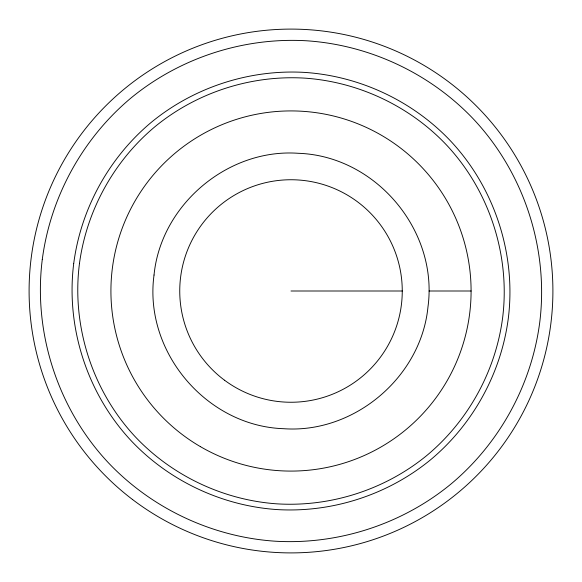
<?xml version="1.0" encoding="UTF-8"?>
<svg xmlns="http://www.w3.org/2000/svg" width="582" height="582" viewBox="0 0 582 582"><rect width="100%" height="100%" fill="white"/><g stroke="black" fill="none" stroke-linecap="round" stroke-linejoin="round"><path stroke-width="0.87" d="M291 291L402.322 291M429.065 291L471.129 291M154.034 275.024C143.543 351.572 206.428 426.133 283.652 428.701C354.038 433.794 421.121 377.216 427.966 306.976C438.457 230.428 375.572 155.867 298.348 153.299C227.962 148.206 160.879 204.784 154.034 275.024M42.268 259.579C33.101 332.744 57.822 408.819 108.245 462.617C151.647 508.486 212.248 537.004 275.257 541.209C338.295 544.934 401.995 524.237 450.803 484.173C499.305 443.739 531.577 385.037 539.732 322.421C548.899 249.256 524.178 173.181 473.755 119.383C430.353 73.514 369.752 44.996 306.743 40.791C243.705 37.066 180.005 57.764 131.197 97.827C82.695 138.261 50.423 196.963 42.268 259.579M73.71 263.551C65.693 327.462 87.293 393.934 131.343 440.93C169.26 481.001 222.208 505.918 277.25 509.585C332.315 512.844 387.968 494.758 430.607 459.758C472.977 424.431 501.167 373.157 508.29 318.449C516.307 254.538 494.707 188.066 450.657 141.07C412.74 100.999 359.792 76.082 304.75 72.415C249.685 69.156 194.032 87.242 151.393 122.242C109.023 157.569 80.833 208.843 73.71 263.551M79.472 263.457C71.433 325.68 92.218 390.493 134.944 436.427C171.726 475.596 223.197 500.054 276.792 503.837C330.416 507.213 384.687 489.811 426.344 455.873C467.739 421.63 495.384 371.796 502.528 318.543C510.567 256.32 489.782 191.507 447.056 145.573C410.274 106.404 358.803 81.946 305.208 78.163C251.584 74.787 197.313 92.189 155.656 126.127C114.261 160.37 86.616 210.204 79.472 263.457M132.652 499.611A261.9 261.9 0 0 0 550.834 323.825A261.9 261.9 0 0 0 189.506 49.565A261.9 261.9 0 0 0 132.652 499.611M200.361 446.612A180.085 180.085 0 0 0 471.085 291.684A180.085 180.085 0 0 0 201.554 134.704A180.085 180.085 0 0 0 200.361 446.612M224.587 380.257A111.257 111.257 0 0 0 401.507 303.891A111.257 111.257 0 0 0 246.913 188.852A111.257 111.257 0 0 0 224.587 380.257"/></g></svg>
